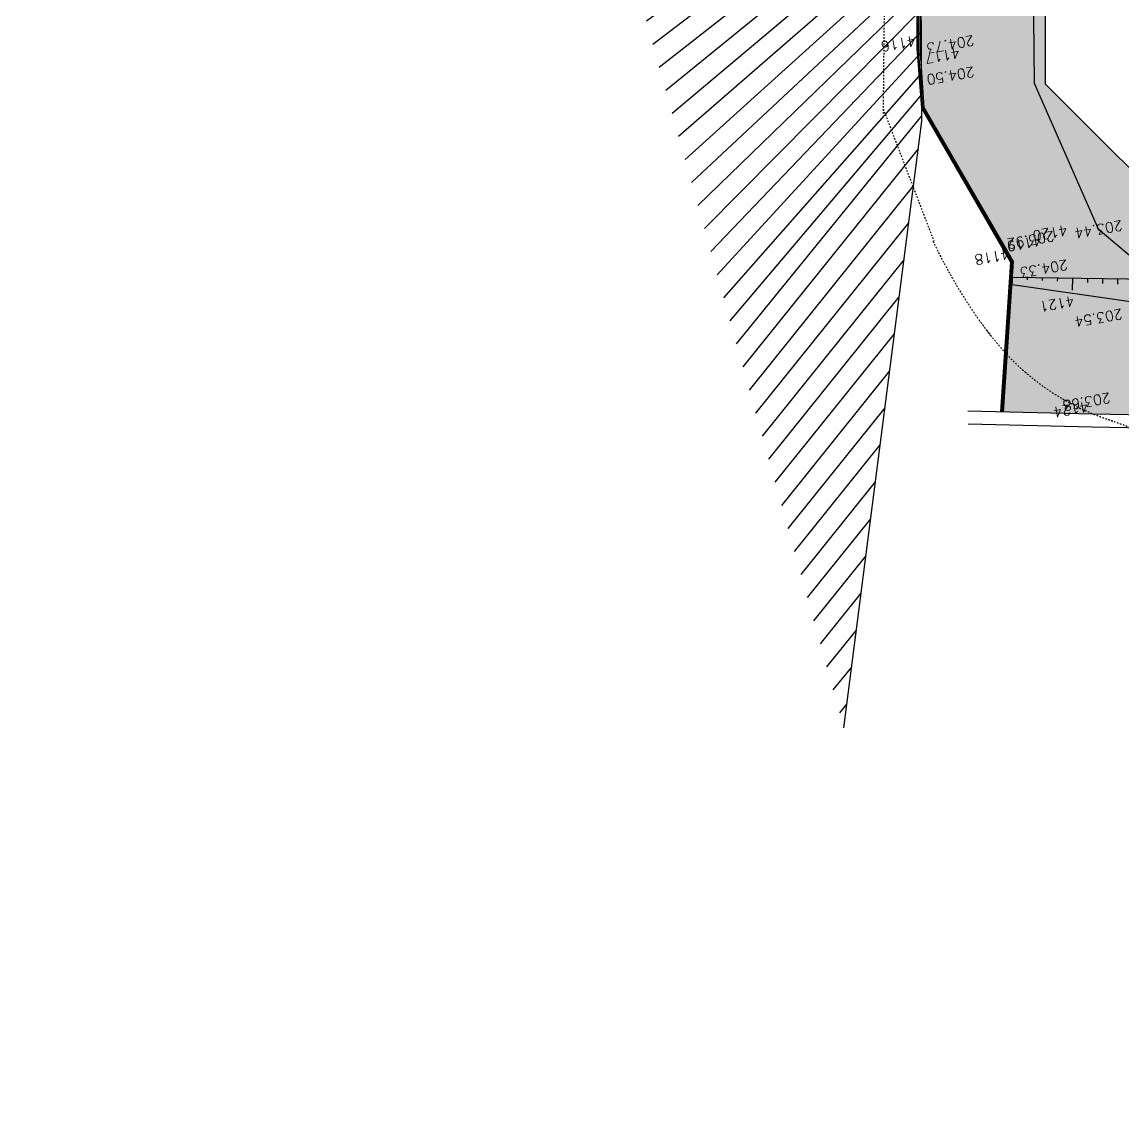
# Model space of a CAD drawing. Extents: x -2313930 to 3286427, y -3858277 to 2572692.
# Drawn here: x 421572 to 458203, y -399863 to -364023 of the extents above; entities that cross this region are included whole.
import ezdxf
from ezdxf.enums import TextEntityAlignment as Align
from ezdxf.lldxf.tags import DXFTag

# ---------------------------------------------------------------- set-up
doc = ezdxf.new("R2010")
doc.units = 0
doc.linetypes.add('STYLE_01', pattern=[0.41664, 0.20828, -0.20836])
doc.layers.add('_GAZELEC-RESERVATION 2', color=132, linetype='Continuous', lineweight=18)
doc.layers.add('Fond topo - P', color=252, linetype='Continuous', lineweight=50)
for name, color, linetype in [('AEP_SSL', 252, 'Continuous'), ('DWG_280-140115-P - ALTEA-CANA', 252, 'Continuous'), ('Fond topo - CLO_MUR', 252, 'Continuous'), ('Fond topo - ESPACE_BOISE', 252, 'Continuous'), ('Fond topo - Z_500', 252, 'Continuous'), ('prlm-VRD', 2, 'Continuous'), ('SA - clôture', 252, 'DIVISE2'), ('SA - couvre sol', 252, 'Continuous'), ('SA - EBC', 252, 'Continuous'), ('SA - Talus', 252, 'Continuous')]:
    doc.layers.add(name, color=color, linetype=linetype)
for name, color, linetype, plot in [('Fond topo - N', 252, 'Continuous', False), ('Fond topo - NCACHE', 252, 'Continuous', False), ('Fond topo - ZCACHE', 252, 'Continuous', False)]:
    doc.layers.add(name, color=color, linetype=linetype, plot=plot)
doc.styles.add('SIMPLEX', font='simplex_.ttf', dxfattribs={"height": 1.25})
tags = doc.linetypes.add('CACHE2', pattern=[4.762499928474426, 3.174999952316284, -1.587499976158142]).pattern_tags.tags
tags[6:7] = [DXFTag(74, 4), DXFTag(75, 0), DXFTag(340, '0'), DXFTag(46, 0.0), DXFTag(50, 0.0), DXFTag(44, 0.0), DXFTag(45, 0.0)]
tags[4:5] = [DXFTag(74, 4), DXFTag(75, 0), DXFTag(340, '0'), DXFTag(46, 0.0), DXFTag(50, 0.0), DXFTag(44, 0.0), DXFTag(45, 0.0)]
tags = doc.linetypes.add('DIVISE2', pattern=[15.874999761581421, 6.349999904632568, -3.174999952316284, 0, -3.174999952316284, 0, -3.174999952316284]).pattern_tags.tags
tags[14:15] = [DXFTag(74, 4), DXFTag(75, 0), DXFTag(340, '0'), DXFTag(46, 0.0), DXFTag(50, 0.0), DXFTag(44, 0.0), DXFTag(45, 0.0)]
tags[12:13] = [DXFTag(74, 4), DXFTag(75, 0), DXFTag(340, '0'), DXFTag(46, 0.0), DXFTag(50, 0.0), DXFTag(44, 0.0), DXFTag(45, 0.0)]
tags[10:11] = [DXFTag(74, 4), DXFTag(75, 0), DXFTag(340, '0'), DXFTag(46, 0.0), DXFTag(50, 0.0), DXFTag(44, 0.0), DXFTag(45, 0.0)]
tags[8:9] = [DXFTag(74, 4), DXFTag(75, 0), DXFTag(340, '0'), DXFTag(46, 0.0), DXFTag(50, 0.0), DXFTag(44, 0.0), DXFTag(45, 0.0)]
tags[6:7] = [DXFTag(74, 4), DXFTag(75, 0), DXFTag(340, '0'), DXFTag(46, 0.0), DXFTag(50, 0.0), DXFTag(44, 0.0), DXFTag(45, 0.0)]
tags[4:5] = [DXFTag(74, 4), DXFTag(75, 0), DXFTag(340, '0'), DXFTag(46, 0.0), DXFTag(50, 0.0), DXFTag(44, 0.0), DXFTag(45, 0.0)]
tags = doc.linetypes.add('L1', pattern=[1.0000000298023224, 0.6000000238418579, -0.4000000059604645]).pattern_tags.tags
tags[6:7] = [DXFTag(74, 4), DXFTag(75, 0), DXFTag(340, '0'), DXFTag(46, 0.0), DXFTag(50, 0.0), DXFTag(44, 0.0), DXFTag(45, 0.0)]
tags[4:5] = [DXFTag(74, 4), DXFTag(75, 0), DXFTag(340, '0'), DXFTag(46, 0.0), DXFTag(50, 0.0), DXFTag(44, 0.0), DXFTag(45, 0.0)]
tags = doc.linetypes.add('L16', pattern=[0.37500001490116125, 0.300000011920929, -0.07500000298023224]).pattern_tags.tags
tags[6:7] = [DXFTag(74, 4), DXFTag(75, 0), DXFTag(340, '0'), DXFTag(46, 0.0), DXFTag(50, 0.0), DXFTag(44, 0.0), DXFTag(45, 0.0)]
tags[4:5] = [DXFTag(74, 4), DXFTag(75, 0), DXFTag(340, '0'), DXFTag(46, 0.0), DXFTag(50, 0.0), DXFTag(44, 0.0), DXFTag(45, 0.0)]

# ---------------------------------------------------------------- blocks, each defined once
blk = doc.blocks.new('MENSURA_TALSYM_6')
at = {"layer": 'SA - Talus'}
for p, q in [((1841184.419917219, 5171525.858073728), (1841185.89483986, 5171526.154299144)), ((1841184.518371818, 5171525.367862864), (1841186.142012749, 5171525.693957058)), ((1841184.616826417, 5171524.877652), (1841186.239038236, 5171525.203459169)), ((1841184.813735615, 5171523.897230269), (1841189.63238847, 5171525.092767876)), ((1841184.715281016, 5171524.387441134), (1841186.325213976, 5171524.736039582)), ((1841184.912190213, 5171523.407019405), (1841186.478660733, 5171523.845874959)), ((1841185.025166142, 5171522.920565764), (1841186.531332637, 5171523.153042229)), ((1841185.023171086, 5171522.422625175), (1841186.315768998, 5171522.212495022)), ((1841184.867337032, 5171521.949693302), (1841187.864932343, 5171520.406406855)), ((1841184.543218298, 5171520.514139628), (1841184.168797061, 5171521.257201226)), ((1841185.242363245, 5171520.872825406), (1841184.572931248, 5171521.548103903)), ((1841182.854851575, 5171520.222854515), (1841182.708666057, 5171520.937389065)), ((1841183.658258013, 5171518.807560449), (1841183.201269208, 5171521.023075327)), ((1841183.849355461, 5171520.36105883), (1841183.693872359, 5171521.108761591)), ((1841180.369570319, 5171519.877387578), (1841180.245650302, 5171520.508957749)), ((1841180.866514938, 5171519.946475961), (1841180.738253453, 5171520.594644013)), ((1841181.63285273, 5171518.665895638), (1841181.230856604, 5171520.680330276)), ((1841181.86057153, 5171520.08466023), (1841181.723459755, 5171520.766016538)), ((1841182.357683597, 5171520.153756119), (1841182.216062906, 5171520.851702802)), ((1841178.382348618, 5171519.601058997), (1841178.275237698, 5171520.166212698)), ((1841178.879070616, 5171519.670137404), (1841178.767840849, 5171520.251898961)), ((1841179.610153706, 5171518.524352123), (1841179.260444, 5171520.337585225)), ((1841179.872681422, 5171519.808301692), (1841179.753047151, 5171520.423271487)), ((1841176.396015639, 5171519.324770248), (1841176.304825094, 5171519.823467647)), ((1841176.892515716, 5171519.393838708), (1841176.797428245, 5171519.909153909)), ((1841177.590152045, 5171518.382929504), (1841177.290031396, 5171519.994840172)), ((1841177.885682163, 5171519.53198308), (1841177.782634547, 5171520.080526436)), ((1841174.410568684, 5171519.048521211), (1841174.33441249, 5171519.480722594)), ((1841174.9068475, 5171519.117579754), (1841174.827015641, 5171519.566408858)), ((1841175.572839334, 5171518.241627403), (1841175.319618792, 5171519.65209512)), ((1841175.899570937, 5171519.255704272), (1841175.812221943, 5171519.737781383)), ((1841171.932092005, 5171518.703359256), (1841171.871396735, 5171519.052291281)), ((1841172.427593538, 5171518.772382962), (1841172.363999886, 5171519.137977543)), ((1841172.923095072, 5171518.841406667), (1841172.856603037, 5171519.223663805)), ((1841173.559480179, 5171518.100502499), (1841173.349206188, 5171519.309350069)), ((1841173.914345086, 5171518.979465144), (1841173.841809339, 5171519.395036331)), ((1841169.950085872, 5171518.427264437), (1841169.900984132, 5171518.709546229)), ((1841170.445587406, 5171518.496288142), (1841170.393587283, 5171518.795232492)), ((1841170.941088939, 5171518.565311846), (1841170.886190434, 5171518.880918754)), ((1841171.553935667, 5171517.959727849), (1841171.378793585, 5171518.966605018)), ((1841167.968079738, 5171518.151169618), (1841167.930571528, 5171518.366801176)), ((1841168.463581272, 5171518.220193323), (1841168.423174679, 5171518.45248744)), ((1841168.959082805, 5171518.289217028), (1841168.91577783, 5171518.538173703)), ((1841169.548391155, 5171517.818953197), (1841169.408380981, 5171518.623859965)), ((1841165.53730213, 5171517.537403896), (1841165.467555773, 5171517.938369863)), ((1841165.986073604, 5171517.875074798), (1841165.960158924, 5171518.024056125)), ((1841166.481575138, 5171517.944098503), (1841166.452762075, 5171518.109742388)), ((1841166.977076671, 5171518.013122207), (1841166.945365226, 5171518.195428651)), ((1841167.542846643, 5171517.678178546), (1841167.437968377, 5171518.281114914)), ((1841163.531757618, 5171517.396629244), (1841163.497143169, 5171517.59562481)), ((1841164.00406747, 5171517.598979979), (1841163.98974632, 5171517.681311074)), ((1841164.499569004, 5171517.668003684), (1841164.482349471, 5171517.766997336)), ((1841164.995070537, 5171517.737027388), (1841164.974952622, 5171517.852683599))]:
    blk.add_line(p, q, dxfattribs=at)
blk = doc.blocks.new('PTOPO')
at = {"layer": 'Fond topo - NCACHE', "style": 'SIMPLEX'}
blk.add_attdef('MAT', text='', height=0.34, dxfattribs=at).set_placement((0.09999999986030161, -0.09999999962747097), align=Align.TOP_LEFT)
at = {"layer": 'Fond topo - ZCACHE', "style": 'SIMPLEX'}
blk.add_attdef('ALT', (0.09999999986030161, 0.09999999962747097), '', height=0.34, dxfattribs=at)
blk = doc.blocks.new('A$C1F970F0F')
at = {"layer": 'SA - couvre sol'}
h = blk.add_hatch(dxfattribs=at)
h.set_pattern_fill('PELOUSE6', color=256, scale=20.0000003, angle=-10.72360141139323, style=0, pattern_type=2)
h.set_pattern_definition([(349.2763985886067, (-277130161.1279894, -473864756.7787022), (22.32856350872324, 117.9043497231417), [37.5000005625, -202.5000030375]), (79.27639858860677, (-277130147.3110734, -473864759.3953308), (-235.8086994462835, 44.65712701744649), [15.000000225, -105.000001575]), (79.27639858860677, (-277130138.0997961, -473864761.1397498), (-235.8086994462835, 44.65712701744649), [15.000000225, -105.000001575]), (79.27639858860677, (-277130142.7054347, -473864760.2675403), (-235.8086994462835, 44.65712701744649), [18.75000028125, -101.25000151875]), (112.9664661186067, (-277130151.916716, -473864758.5231205), (-191.1515722884832, 280.4658259369293), [12.00000018, -420.7461593111922]), (45.58633105860677, (-277130133.4941673, -473864762.0119574), (22.32856353476547, 117.9043498154048), [12.00000018, -420.7461593111923]), (45.58633105860677, (-277130124.2828801, -473864763.7563783), (22.32856353476547, 117.9043498154048), [26.00000039, -406.6661590999923]), (112.9664661186067, (-277130161.1279894, -473864756.7787022), (-191.1515722884832, 280.4658259369293), [26.00000039, -406.6661590999922]), (349.2763985886067, (-277130073.3609553, -473864750.4999832), (22.32856350872324, 117.9043497231417), [44.42455106636825, -195.5754525336318]), (349.2763985886067, (-277130085.1249766, -473864728.4255323), (22.32856350872324, 117.9043497231417), [82.81008944215131, -56.09585564143782, 43.07431864611476, -58.01973967029608]), (349.2763985886067, (-277130096.7337571, -473864706.3804808), (22.32856350872324, 117.9043497231417), [119.4799495921992, -46.28746189431191, 29.47870124218051, -44.75389087130835]), (349.2763985886067, (-277130108.4191755, -473864684.3209158), (22.32856350872324, 117.9043497231417), [100.4611429069171, -139.5388606930829]), (349.2763985886067, (-277130104.5097786, -473864665.2146754), (22.32856350872324, 117.9043497231417), [65.56973938354608, -174.4302642164539])])
edge = h.paths.add_edge_path()
edge.add_line((-1436.436374638143, -152.4417941906166), (-1436.428442326689, -86.1632271734652))
edge.add_line((-1436.42844232669, -86.1632271734652), (-1916.485773051513, -86.24061968725961))
edge.add_arc((-1932.866595032755, 136.795712090556), 223.6370645078426, 180.7878452576029, 274.20052574188594, ccw=False)
edge.add_line((-2156.482517680704, 133.7206889388272), (-2362.355349701576, 66.64445949375352))
edge.add_line((-2362.355349701576, 66.64445949375352), (-2349.271153305335, -1324.947472110108))
edge.add_line((-2349.271153305336, -1324.947472110108), (-2354.380672043289, -2128.62168543707))
edge.add_line((-2354.380672043289, -2128.62168543707), (-2353.485062038216, -2433.083717565489))
edge.add_line((-2353.485062038216, -2433.083717565489), (-2339.201980545698, -2630.06166699402))
edge.add_line((-2339.201980545698, -2630.06166699402), (-2041.839570230338, -3142.766350140962))
edge.add_line((-2041.839570230338, -3142.766350140962), (-2075.612496095913, -3643.213903501302))
edge.add_line((-2075.612496095913, -3643.213903501302), (-1546.020657386706, -3654.648744429584))
edge.add_line((-1546.020657386706, -3654.648744429584), (-979.1873878731271, -3664.755483349756))
edge.add_line((-979.1873878731271, -3664.755483349757), (-84.42998084004125, -3685.046773148744))
edge.add_line((-84.42998084004125, -3685.046773148744), (682.4529685832379, -3679.181903590445))
edge.add_line((682.4529685832379, -3679.181903590445), (791.9504749759282, -3679.181916322464))
edge.add_line((791.950474975928, -3679.181916322464), (791.9505814285395, -2763.73740140675))
edge.add_line((791.9505814285394, -2763.737401406749), (64.04726941291017, -2763.737316701473))
edge.add_line((64.04726941291017, -2763.737316701473), (63.95559276011527, -3125.546422612931))
edge.add_line((63.95559276011534, -3125.546422612931), (-571.0495579194114, -3125.546177910269))
edge.add_line((-571.0495579194115, -3125.546177910269), (-571.049393990074, -2552.441832430416))
edge.add_line((-571.049393990074, -2552.441832430416), (-751.0493939751154, -2552.441811556947))
edge.add_line((-751.0493939751154, -2552.441811556947), (-751.062315677529, -3052.459439947377))
edge.add_line((-751.062315677529, -3052.459439947377), (-1436.052058012675, -3052.449165683654))
edge.add_line((-1436.052058012675, -3052.449165683654), (-1936.049464888544, -2552.441673598721))
edge.add_line((-1936.049464888543, -2552.441673598721), (-1936.13813454332, -2002.433597755778))
edge.add_line((-1936.13813454332, -2002.433597755778), (-1936.31843997824, -884.0174126415334))
edge.add_line((-1936.31843997824, -884.0174126415334), (-1936.436368014047, -152.5224017608319))
edge.add_line((-1936.436368014047, -152.5224017608321), (-1436.436374638143, -152.4417941906166))
edge = h.paths.add_edge_path(flags=16)
edge.add_line((-2084.078473349013, -714.9903560899397), (-2083.952648206798, -530.4618468112326))
at = {"layer": 'SA - EBC'}
h = blk.add_hatch(dxfattribs=at)
h.set_pattern_fill('_USER', color=256, scale=74.99999999999999, angle=-325.7236014113932, style=0, pattern_type=0)
h.set_pattern_definition([(34.27639858860678, (-277130161.1279894, -473864756.7787022), (-42.238928459823, 61.97477650275113), [])])
edge = h.paths.add_edge_path()
edge.add_line((-3485.454021086773, -1550.205368899903), (-3823.612946341639, -1054.646572277778))
edge.add_line((-3823.612946341639, -1054.646572277778), (-4001.915317964655, -508.629041198985))
edge.add_arc((-11137.4292719389, 1621.757274651783), 7446.75132135654, 343.3764256441302, 356.019696634384)
edge.add_arc((-4395.584588756053, 1152.650497223759), 688.6057990402426, -3.980303325165156, 24.11154436258338)
edge.add_line((-3767.05834739952, 1433.955865832297), (-3947.535748201897, 1837.20015108976))
edge.add_arc((-3592.716787666443, 2077.686261121709), 428.637450386406, 140.4818313585681, 214.1282929625813, ccw=False)
edge.add_line((-3923.377508057015, 2350.438074796848), (-3561.111317295466, 2595.948336868619))
edge.add_line((-3561.111317295465, 2595.94833686862), (-2989.315608528075, 2688.801810490864))
edge.add_line((-2989.315608528075, 2688.801810490864), (-2087.887289186814, 2754.132916198441))
edge.add_line((-2087.887289186814, 2754.132916198441), (-2203.576816651376, 1265.528410746998))
edge.add_line((-2203.576816651376, 1265.528410746998), (-2366.738470338825, 71.49886936971916))
edge.add_line((-2366.738470338825, 71.49886936971939), (-3266.984558575535, 41.00736666291803))
edge.add_line((-3266.984558575536, 41.00736666291812), (-3302.704370235085, -1344.948915855026))
edge.add_line((-3302.704370235085, -1344.948915855026), (-2354.332626501975, -1330.027725713929))
edge.add_line((-2354.332626501975, -1330.027725713929), (-2347.192680602993, -2675.950384440612))
edge.add_line((-2347.192680602993, -2675.950384440612), (-2606.784131328517, -4694.405632076506))
edge.add_line((-2606.784131328517, -4694.405632076506), (-3485.454021086773, -1550.205368899903))
at = {"layer": 'AEP_SSL', "elevation": 9.999999999999998e-08, "flags": 128}
blk.add_lwpolyline([(-5859.387270895076, 1261.049070015804), (-4528.821963781957, 1510.366913031162), (-2554.95676399837, 1447.318525268213), (-2009.46431272992, 953.3121996921549), (-1974.130445357614, -2549.104167440536), (-1760.191604675106, -3033.974676226209), (-1600.127185498399, -3169.916464212493), (-1007.958216168089, -3359.143878629571), (-742.7402135561805, -3373.227271705965), (185.7644486929067, -3466.149391532337), (1457.680139553027, -3407.246855666408), (3098.737656271729, -3442.411852942929), (4165.909978031491, -3426.731274088185), (4366.116630586753, -3387.312489108264), (5044.428961021786, -3091.927656257742), (5412.289028469191, -2796.609514369696), (5536.700633028197, -2598.110987192279), (5703.441363650248, 1048.232751273365)], dxfattribs=at)
at = {"layer": 'DWG_280-140115-P - ALTEA-CANA', "linetype": 'STYLE_01', "ltscale": 25}
blk.add_line((-2476.12424099893, -2634.765045939983), (-2307.782462340424, -3074.519280172447), dxfattribs=at)
at = {"layer": 'DWG_280-140115-P - ALTEA-CANA', "linetype": 'STYLE_01', "ltscale": 25, "elevation": 9.999999999999998e-08, "flags": 128}
blk.add_lwpolyline([(-2509.139739827934, 633.9237704385353), (-2463.392485800882, -1353.349090902843), (-2476.283571724054, -2650.801245183888)], dxfattribs=at)
at = {"layer": 'DWG_280-140115-P - ALTEA-CANA', "linetype": 'STYLE_01', "ltscale": 25}
for centre, radius, start, end in [((-706.6432664935144, -2312.187264731122), 1776.0904935, 205.4599840053042, 217.4240019171377), ((-1469.879431806879, -2896.884103842594), 813.7564662999999, 215.6480744820432, 252.8947582005811), ((2525.564532628567, 8874.688840912993), 13245.4912501, 251.2672445702805, 254.6353722489536)]:
    blk.add_arc(centre, radius, start, end, dxfattribs=at)
at = {"layer": 'Fond topo - CLO_MUR', "ltscale": 2, "flags": 128}
for points in [[(-2770.693955491758, 1134.327748917112), (-2770.246945836416, 1124.33774497859), (-2376.505580202987, 1141.955973105528), (-2370.858882004427, 132.7950562811434), (-2372.216760821258, 72.87350871837901), (-2970.041152212556, -228.3279650237577), (-2968.114736780709, -425.545350262948), (-2962.160784171858, -1035.083121969763), (-2699.02112019731, -1164.317530017296), (-2359.346370628612, -1331.140214879004), (-2365.276459123148, -1824.11421697326), (-2363.483997076953, -2433.460485748968), (-2349.009054604905, -2633.084388078325), (-2052.022564631858, -3145.140919069312), (-2085.619283793271, -3642.977439282888)], [(-2075.612496113242, -3643.213903592808), (-2041.839570230338, -3142.766350140962), (-2339.201980545698, -2630.06166699402), (-2353.485062038216, -2433.083717565489), (-2355.276282145416, -1824.159653195483), (-2349.271153305336, -1324.947472110108), (-2694.612828330381, -1155.341619928544), (-2952.221449520961, -1028.823643842143), (-2958.115213768472, -425.4476749655073), (-2959.980808916965, -234.4567862856961), (-2362.355349701576, 66.64445949375352), (-2360.858247987919, 132.709740436252), (-2366.563923125901, 1152.410825369882), (-2770.693955491758, 1134.327748917112)], [(-2194.124886848128, -3640.41341057077), (-1779.605455867094, -3650.208662719238), (-1546.020657386706, -3654.648744429584), (-979.1873878731271, -3664.755483349757), (-84.42998084004125, -3685.046773148744), (682.4529685832379, -3679.181903590445), (1556.316435041479, -3693.74234729357), (2360.126945313828, -3691.712208010289), (2646.641317833255, -3691.949470374349), (3154.827812910985, -3671.851028050152), (4383.225462491365, -3620.561032541862), (4541.853864106638, -3609.436232626363)], [(4544.079586362544, -3653.379899948929), (4385.06102059687, -3664.522728551929), (3156.614999895126, -3715.814744086322), (2647.492852185535, -3735.950190664286), (2360.164291241934, -3735.712253959232), (1556.005453945276, -3737.743273096836), (682.2546667522971, -3723.184706836199), (-84.76060021465764, -3729.050588284192), (-980.078382065853, -3708.746590270487), (-1546.830969396054, -3698.641290134507), (-1780.543294202301, -3694.198784310404), (-2193.403537050725, -3684.442739456119)]]:
    blk.add_lwpolyline(points, dxfattribs=at)
at = {"layer": 'Fond topo - CLO_MUR', "linetype": 'L16', "ltscale": 2, "flags": 128}
blk.add_lwpolyline([(-2080.60114914922, -3642.877242218156), (-2046.931067488289, -3143.953634594306), (-2344.105517589857, -2631.573027675597), (-2358.484529574914, -2433.272101748734), (-2360.276370651611, -1824.136935175878), (-2354.308761969747, -1328.043843446637), (-2696.816974209428, -1159.829574935832), (-2957.191116837745, -1031.9533828602), (-2963.114975320343, -425.496512605563), (-2965.010980619178, -231.3923756918152), (-2367.286055296076, 69.75898392305464), (-2365.858564970522, 132.7523983064463), (-2371.534751615918, 1147.183399181121), (-2770.47045070741, 1129.332746719086)], dxfattribs=at)
at = {"layer": 'Fond topo - ESPACE_BOISE', "linetype": 'L1', "ltscale": 2, "flags": 128}
blk.add_lwpolyline([(-2606.784131328517, -4694.405632076506), (-2347.192680602993, -2675.950384440612), (-2354.244611449896, -1330.026340920278), (-3302.704370235085, -1344.948915855026), (-3266.984558575536, 41.00736666291812), (-2366.738470338825, 71.49886936971939), (-2203.576816651376, 1265.528410746998), (-2087.887289186814, 2754.132916198441), (-2989.315608528075, 2688.801810490864), (-3561.111317295465, 2595.94833686862), (-3923.377508057015, 2350.438074796848, 0.3328808998432236), (-3947.535748201897, 1837.20015108976), (-3767.05834739952, 1433.955865832297, -0.1231913838514087), (-3708.639726442821, 1104.851934344662, -0.05522270901451855), (-4001.915317964655, -508.629041198985), (-3823.612946341639, -1054.646572277778), (-3485.454021086773, -1550.205368899903)], format="xyb", dxfattribs=at)
at = {"layer": 'SA - clôture', "ltscale": 0.1000000014901161, "flags": 128}
blk.add_lwpolyline([(-751.0493939751154, -2552.441811556947), (-751.062315677529, -3052.459439947377), (-1436.049651133349, -3052.451572508446), (-1936.049464888543, -2552.441673598721), (-1936.138133232223, -2002.44167646738)], dxfattribs=at)
at = {"layer": 'SA - Talus', "linetype": 'CACHE2', "ltscale": 0.300000011920929, "elevation": 9.999999999999998e-08, "flags": 128}
blk.add_lwpolyline([(-2047.014211077878, -3219.680687957382), (39.59626251705072, -3518.779604111703, 0.4382109937492012), (791.9505695899259, -2865.411808206237), (791.9505814285394, -2763.737401406749)], format="xyb", dxfattribs=at)
at = {"layer": 'SA - Talus', "elevation": 9.999999999999998e-08, "flags": 128}
blk.add_lwpolyline([(-2045.339045172024, -3194.621605256516), (18.35446232211916, -3225.45448132518, 0.4446458576904757), (167.119346506869, -3041.937392252483), (164.047269434949, -2763.737328387848)], format="xyb", dxfattribs=at)
at = {"layer": 'Fond topo - P', "ltscale": 2}
ref = blk.add_blockref('PTOPO', (-2353.485062038216, -2433.083717565489), dxfattribs=dict(at, xscale=99.99999999999994, yscale=99.99999999999994, zscale=99.99999999999994, rotation=190.0656205306617))
ref.add_attrib('MAT', '4116', dxfattribs={"layer": 'Fond topo - N', "color": 0, "ltscale": 2, "height": 33.99999999999999, "rotation": 190.0656204987762, "style": 'SIMPLEX'}).set_placement((-2365.078903870115, -2424.98539481513), align=Align.TOP_LEFT)
ref.add_attrib('ALT', '204.73', (-2176.366613800003, -2389.772295937411), dxfattribs={"layer": 'Fond topo - Z_500', "color": 0, "ltscale": 2, "height": 33.99999999999999, "rotation": 190.0656204987762, "style": 'SIMPLEX'})
ref = blk.add_blockref('PTOPO', (-2207.160479464336, -2472.906589010393), dxfattribs=dict(at, xscale=99.99999999999994, yscale=99.99999999999994, zscale=99.99999999999994, rotation=190.0656205306617))
ref.add_attrib('MAT', '4117', dxfattribs={"layer": 'Fond topo - N', "color": 0, "ltscale": 2, "height": 33.99999999999999, "rotation": 190.0656204987762, "style": 'SIMPLEX'}).set_placement((-2218.754321296236, -2464.808266260034), align=Align.TOP_LEFT)
ref.add_attrib('ALT', '204.50', (-2175.876341254008, -2494.062417622046), dxfattribs={"layer": 'Fond topo - Z_500', "color": 0, "ltscale": 2, "height": 33.99999999999999, "rotation": 190.0656204987762, "style": 'SIMPLEX'})
ref = blk.add_blockref('PTOPO', (-1848.737439341509, -3063.029520810803), dxfattribs=dict(at, xscale=99.99999999999994, yscale=99.99999999999994, zscale=99.99999999999994, rotation=190.0656205306617))
ref.add_attrib('MAT', '4120', dxfattribs={"layer": 'Fond topo - N', "color": 0, "ltscale": 2, "height": 33.99999999999999, "rotation": 190.0656204987762, "style": 'SIMPLEX'}).set_placement((-1860.331281173409, -3054.931198060444), align=Align.TOP_LEFT)
ref.add_attrib('ALT', '203.44', (-1683.179922082242, -3005.301269911054), dxfattribs={"layer": 'Fond topo - Z_500', "color": 0, "ltscale": 2, "height": 33.99999999999999, "rotation": 190.0656204987762, "style": 'SIMPLEX'})
ref = blk.add_blockref('PTOPO', (-1935.476047689234, -3098.102760983217), dxfattribs=dict(at, xscale=99.99999999999994, yscale=99.99999999999994, zscale=99.99999999999994, rotation=190.0656205306617))
ref.add_attrib('MAT', '4119', dxfattribs={"layer": 'Fond topo - N', "color": 0, "ltscale": 2, "height": 33.99999999999999, "rotation": 190.0656204987762, "style": 'SIMPLEX'}).set_placement((-1947.069889521134, -3090.004438232858), align=Align.TOP_LEFT)
ref.add_attrib('ALT', '203.92', (-1909.228066695678, -3040.782912409788), dxfattribs={"layer": 'Fond topo - Z_500', "color": 0, "ltscale": 2, "height": 33.99999999999999, "rotation": 190.0656204987762, "style": 'SIMPLEX'})
ref = blk.add_blockref('PTOPO', (-2041.839570230338, -3142.766350140962), dxfattribs=dict(at, xscale=99.99999999999994, yscale=99.99999999999994, zscale=99.99999999999994, rotation=190.0656205306617))
ref.add_attrib('MAT', '4118', dxfattribs={"layer": 'Fond topo - N', "color": 0, "ltscale": 2, "height": 33.99999999999999, "rotation": 190.0656204987762, "style": 'SIMPLEX'}).set_placement((-2053.433412114226, -3134.66802766512), align=Align.TOP_LEFT)
ref.add_attrib('ALT', '204.33', (-1865.544208979056, -3136.350221169384), dxfattribs={"layer": 'Fond topo - Z_500', "color": 0, "ltscale": 2, "height": 33.99999999999999, "rotation": 190.0656204987762, "style": 'SIMPLEX'})
ref = blk.add_blockref('PTOPO', (-1825.862729085728, -3298.735157607889), dxfattribs=dict(at, xscale=99.99999999999994, yscale=99.99999999999994, zscale=99.99999999999994, rotation=190.0656205306617))
ref.add_attrib('MAT', '4121', dxfattribs={"layer": 'Fond topo - N', "color": 0, "ltscale": 2, "height": 33.99999999999999, "rotation": 190.0656204987762, "style": 'SIMPLEX'}).set_placement((-1837.456570917628, -3290.63683485753), align=Align.TOP_LEFT)
ref.add_attrib('ALT', '203.54', (-1683.117438108002, -3300.162907299858), dxfattribs={"layer": 'Fond topo - Z_500', "color": 0, "ltscale": 2, "height": 33.99999999999999, "rotation": 190.0656204987762, "style": 'SIMPLEX'})
ref = blk.add_blockref('PTOPO', (-1779.605455867094, -3650.208662719238), dxfattribs=dict(at, xscale=99.99999999999994, yscale=99.99999999999994, zscale=99.99999999999994, rotation=190.0656205306617))
ref.add_attrib('MAT', '4124', dxfattribs={"layer": 'Fond topo - N', "color": 0, "ltscale": 2, "height": 33.99999999999999, "rotation": 190.0656204987762, "style": 'SIMPLEX'}).set_placement((-1791.199297693446, -3642.110340064717), align=Align.TOP_LEFT)
ref.add_attrib('ALT', '203.68', (-1722.94271971409, -3579.048745677809), dxfattribs={"layer": 'Fond topo - Z_500', "color": 0, "ltscale": 2, "height": 33.99999999999999, "rotation": 190.0656204987762, "style": 'SIMPLEX'})
at = {"layer": 'SA - Talus', "xscale": 99.99999999999999, "yscale": 99.99999999999999, "zscale": 99.99999999999999, "rotation": 349.2763985886067}
blk.add_blockref('MENSURA_TALSYM_6', (-277130161.1279894, -473864756.7787022), dxfattribs=at)

msp = doc.modelspace()

# ---------------------------------------------------------------- linework, layer by layer
at = {"layer": '_GAZELEC-RESERVATION 2'}
msp.add_circle((486248.4803309143, -227485.9628347494), 2800178.148749841, dxfattribs=at)

# ---------------------------------------------------------------- block references
at = {"layer": 'prlm-VRD', "xscale": 10, "yscale": 10, "zscale": 10}
msp.add_blockref('A$C1F970F0F', (474984.297679401, -340562.691042779), dxfattribs=at)

doc.saveas('drawing.dxf')
